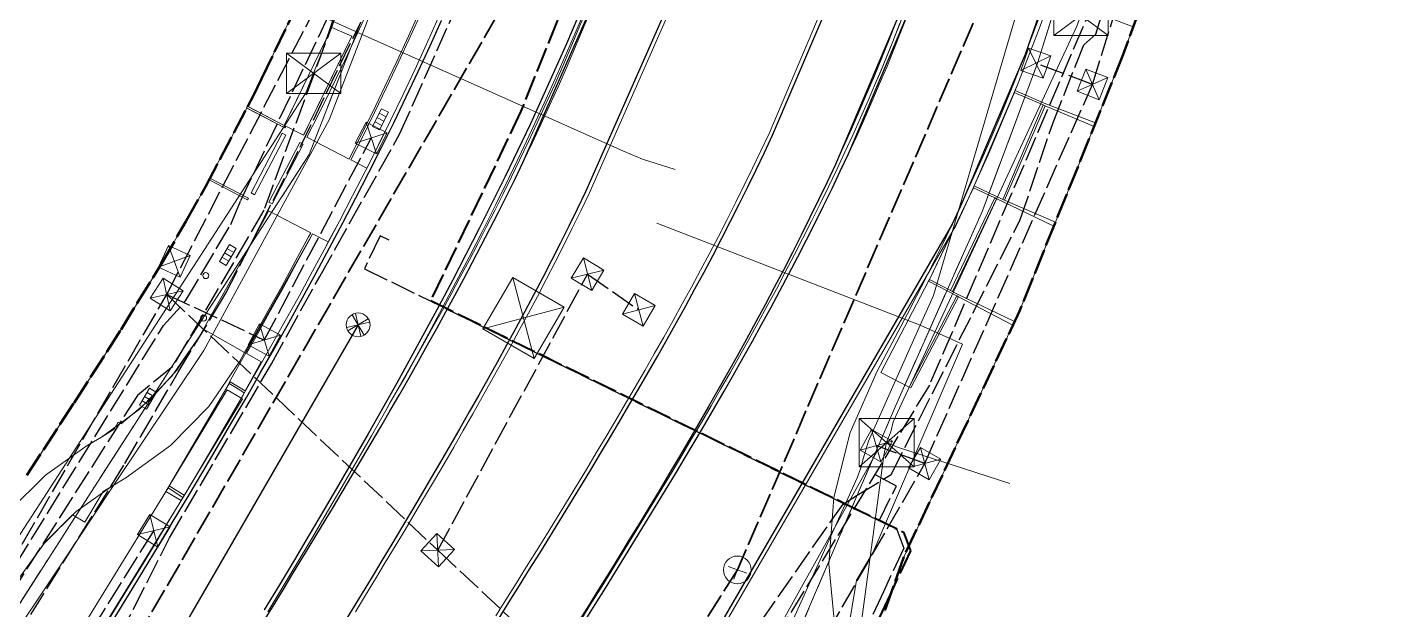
# Model space of a CAD drawing. Header units: metres. Extents: x 105014 to 106600, y 111320 to 118425.
# Drawn here: x 105799.2 to 105867.9, y 114250.3 to 114279.7 of the extents above; entities that cross this region are included whole.
import ezdxf

# ---------------------------------------------------------------- set-up
doc = ezdxf.new("R2010")
doc.units = ezdxf.units.M
doc.linetypes.add('DASHDOT', pattern=[3.556, 2.54, -0.508, 0, -0.508])
doc.linetypes.add('DASHED', pattern=[1.524, 1.27, -0.254])
for name, color, linetype, lineweight in [('00-BASE-LIMITE', 7, 'DASHED', 50), ('00-BASE-UE', 42, 'DASHED', 25), ('10-PAV-BOCACALLE', 9, 'CONTINUOUS', 13), ('10-PAV-CALZADA-BRT', 12, 'CONTINUOUS', 30), ('10-PAV-CALZADA-MIXTA', 8, 'CONTINUOUS', 30), ('10-PAV-CICLORUTA', 76, 'CONTINUOUS', 18), ('10-PAV-SARDINEL', 252, 'CONTINUOUS', 13), ('20-EP-ZONA-DURA', 253, 'CONTINUOUS', 13), ('20-EP-ZONA-VERDE', 84, 'CONTINUOUS', 13), ('30-RED-ENEL-NODOS', 11, 'CONTINUOUS', 13), ('30-RED-ENEL-PROY', 1, 'DASHED', 25), ('30-RED-ETB-CAMARA', 151, 'CONTINUOUS', 13), ('30-RED-ETB-EXIST', 145, 'CONTINUOUS', 13), ('30-RED-MOVISTAR-PROY', 4, 'DASHED', 25), ('30-RED-VANTI-EXIST', 52, 'CONTINUOUS', 13), ('30-RED-VANTI-PROY', 2, 'DASHED', 25), ('30-RED-VANTI-RETIRO', 8, 'DASHDOT', 13), ('35-RH-ACUE-MATRIZ-PJ', 150, 'DASHED', 40), ('35-RH-ACUE-MENOR-EXIST', 151, 'CONTINUOUS', 13), ('35-RH-ACUE-MENOR-PROY', 5, 'DASHED', 25), ('35-RH-PLUV-COLECTOR', 96, 'CONTINUOUS', 30), ('35-RH-PLUV-NODOS', 94, 'CONTINUOUS', 13), ('35-RH-SUDS-ZONAS', 92, 'CONTINUOUS', 20), ('36-RH-SAN-COLECTOR-PROY', 6, 'DASHED', 35), ('36-RH-SAN-POZOS', 216, 'CONTINUOUS', 13)]:
    doc.layers.add(name, color=color, linetype=linetype, lineweight=lineweight)

# ---------------------------------------------------------------- blocks, each defined once
blk = doc.blocks.new('CAM_ETB_T_13')
for p, q in [((-1.375, -1.025), (1.375, 1.025)), ((-1.375, 1.025), (1.375, -1.025))]:
    blk.add_line(p, q)
blk.add_lwpolyline([(-1.375, -1.025), (1.375, -1.025), (1.375, 1.025), (-1.375, 1.025)], close=True)
blk = doc.blocks.new('CAM_ETB_T_14')
for p, q in [((-1.39, -1.22), (1.39, 1.22)), ((-1.39, 1.22), (1.39, -1.22))]:
    blk.add_line(p, q)
blk.add_lwpolyline([(-1.39, -1.22), (1.39, -1.22), (1.39, 1.22), (-1.39, 1.22)], close=True)
blk = doc.blocks.new('CAJA_ENEL')
for p, q in [((-0.6, -0.6), (0.6, 0.6)), ((-0.6, 0.6), (0.6, -0.6))]:
    blk.add_line(p, q)
blk.add_lwpolyline([(-0.6, -0.6), (0.6, -0.6), (0.6, 0.6), (-0.6, 0.6)], close=True)
blk = doc.blocks.new('POSTE')
blk.add_circle((0, 0), 0.15)
blk = doc.blocks.new('CT_ENEL')
for p, q in [((-1.5, -1.5), (1.5, 1.5)), ((-1.5, 1.5), (1.5, -1.5))]:
    blk.add_line(p, q)
blk.add_lwpolyline([(-1.5, -1.5), (1.5, -1.5), (1.5, 1.5), (-1.5, 1.5)], close=True)
blk = doc.blocks.new('POZO_SAN')
for p, q in [((-0.5, 0), (0.5, 0)), ((0, -0.5), (0, 0.5))]:
    blk.add_line(p, q)
blk.add_circle((0, 0), 0.7)
blk = doc.blocks.new('POZO_PLUV')
for p, q in [((-0.42, -0.42), (0.42, 0.42)), ((-0.42, 0.42), (0.42, -0.42))]:
    blk.add_line(p, q)
blk.add_circle((0, 0), 0.6)
blk = doc.blocks.new('SUMIDERO')
for p, q in [((-0.25, -0.2), (-0.25, 0.2)), ((0, -0.2), (0, 0.2)), ((0.25, -0.2), (0.25, 0.2))]:
    blk.add_line(p, q)
blk.add_lwpolyline([(-0.5, -0.2), (0.5, -0.2), (0.5, 0.2), (-0.5, 0.2)], close=True)

msp = doc.modelspace()

# ---------------------------------------------------------------- linework, layer by layer
at = {"layer": '00-BASE-LIMITE'}
for points in [[(105865.2477, 114326.7277), (105865.1547, 114324.1031), (105864.4185, 114316.1079), (105863.1815, 114310.3381), (105862.2489, 114305.4699), (105860.7649, 114298.5959), (105860.2521, 114297.1861), (105859.9105, 114295.7655), (105858.4421, 114289.0569), (105854.5729, 114278.3329), (105849.3281, 114265.3559), (105843.4669, 114252.9019), (105842.5321, 114250.2085)], [(105799.1823, 114257.0765), (105801.5785, 114260.7383), (105803.9465, 114264.4437), (105805.9983, 114267.7925), (105807.2175, 114269.9029), (105808.2193, 114271.6795), (105810.6355, 114276.2659), (105811.0375, 114277.1007), (105812.6757, 114280.5035)]]:
    msp.add_lwpolyline(points, dxfattribs=at)
at = {"layer": '00-BASE-UE'}
for points in [[(105865.2477, 114326.7277), (105865.1547, 114324.1031), (105864.4185, 114316.1079), (105863.1815, 114310.3381), (105862.2489, 114305.4699), (105860.7649, 114298.5959), (105860.2521, 114297.1861), (105859.9105, 114295.7655), (105858.4421, 114289.0569), (105854.5729, 114278.3329), (105849.3281, 114265.3559), (105843.4669, 114252.9019), (105842.5321, 114250.2085)], [(105799.1823, 114257.0765), (105801.5785, 114260.7383), (105803.9465, 114264.4437), (105805.9983, 114267.7925), (105807.2175, 114269.9029), (105808.2193, 114271.6795), (105810.6355, 114276.2659), (105811.0375, 114277.1007), (105812.6757, 114280.5035)]]:
    msp.add_lwpolyline(points, dxfattribs=at)
at = {"layer": '10-PAV-BOCACALLE'}
msp.add_lwpolyline([(105828.7887, 114240.1843), (105845.9273, 114269.7584), (105845.4887, 114268.8419), (105845.0441, 114267.9305), (105844.5935, 114267.0239), (105844.1373, 114266.1219), (105843.6757, 114265.2243), (105843.2091, 114264.3313), (105842.1343, 114262.3237), (105840.7753, 114259.2304), (105839.9565, 114255.9525), (105839.7011, 114252.5835), (105840.0164, 114249.2195)], dxfattribs=at)
at = {"layer": '10-PAV-CALZADA-BRT'}
for points in [[(105811.1153, 114249.6375), (105811.6205, 114250.4603), (105812.1237, 114251.2811), (105812.6263, 114252.1033), (105813.1277, 114252.9253), (105813.6271, 114253.7475), (105814.1249, 114254.5699), (105814.6207, 114255.3927), (105815.1145, 114256.2159), (105815.6057, 114257.0395), (105816.0945, 114257.8639), (105816.5807, 114258.6889), (105817.0639, 114259.5147), (105817.5441, 114260.3413), (105818.0211, 114261.1691), (105818.4947, 114261.9979), (105818.9645, 114262.8279), (105819.4309, 114263.6591), (105819.8931, 114264.4917), (105820.3511, 114265.3257), (105820.8049, 114266.1611), (105821.2543, 114266.9983), (105821.6989, 114267.8369), (105822.1387, 114268.6773), (105822.5733, 114269.5195), (105823.0029, 114270.3637), (105823.4269, 114271.2095), (105823.8453, 114272.0575), (105824.2603, 114272.9127), (105828.0539, 114281.5144)], [(105823.0447, 114249.8531), (105823.5579, 114250.6735), (105824.0703, 114251.4945), (105824.5817, 114252.3161), (105825.0923, 114253.1383), (105825.6015, 114253.9611), (105826.1091, 114254.7851), (105826.6151, 114255.6099), (105827.1191, 114256.4361), (105827.6211, 114257.2635), (105828.1205, 114258.0923), (105828.6175, 114258.9227), (105829.1117, 114259.7549), (105829.6027, 114260.5887), (105830.0905, 114261.4245), (105830.5749, 114262.2623), (105831.0555, 114263.1023), (105831.5323, 114263.9445), (105832.0047, 114264.7889), (105832.4729, 114265.6359), (105832.9363, 114266.4855), (105833.3951, 114267.3377), (105833.8485, 114268.1925), (105834.2967, 114269.0503), (105834.7393, 114269.9109), (105835.1761, 114270.7745), (105835.6067, 114271.6411), (105836.0311, 114272.5109), (105836.4489, 114273.3837), (105836.8597, 114274.2599), (105839.9282, 114281.4793)], [(105831.3004, 114280.2065), (105827.4115, 114271.3895), (105826.9889, 114270.5189), (105826.5607, 114269.6509), (105826.1271, 114268.7859), (105825.6883, 114267.9233), (105825.2443, 114267.0635), (105824.7957, 114266.2059), (105824.3423, 114265.3509), (105823.8847, 114264.4983), (105823.4229, 114263.6479), (105822.9569, 114262.7997), (105822.4871, 114261.9537), (105822.0137, 114261.1095), (105821.5369, 114260.2675), (105821.0569, 114259.4271), (105820.5737, 114258.5887), (105820.0875, 114257.7519), (105819.5989, 114256.9167), (105819.1075, 114256.0829), (105818.6139, 114255.2505), (105818.1183, 114254.4193), (105817.6205, 114253.5895), (105817.1209, 114252.7605), (105816.6199, 114251.9327), (105816.1173, 114251.1055), (105815.6135, 114250.2793), (105815.1087, 114249.4537)], [(105843.1912, 114280.213), (105840.0315, 114272.7799), (105839.6119, 114271.8851), (105839.1825, 114270.9879), (105838.7467, 114270.0949), (105838.3049, 114269.2059), (105837.8573, 114268.3207), (105837.4041, 114267.4395), (105836.9455, 114266.5621), (105836.4819, 114265.6883), (105836.0137, 114264.8179), (105835.5407, 114263.9513), (105835.0637, 114263.0879), (105834.5825, 114262.2279), (105834.0975, 114261.3711), (105833.6089, 114260.5173), (105833.1169, 114259.6665), (105832.6221, 114258.8185), (105832.1243, 114257.9733), (105831.6239, 114257.1307), (105831.1211, 114256.2905), (105830.6161, 114255.4527), (105830.1093, 114254.6169), (105829.6007, 114253.7835), (105829.0907, 114252.9519), (105828.5795, 114252.1223), (105828.0671, 114251.2943), (105827.5541, 114250.4679), (105827.0403, 114249.6429)]]:
    msp.add_lwpolyline(points, dxfattribs=at)
at = {"layer": '10-PAV-CALZADA-MIXTA'}
for points in [[(105858.8575, 114330.7687), (105857.4793, 114311.0737), (105857.2801, 114309.3885), (105857.1557, 114308.3887), (105857.0245, 114307.3881), (105856.8863, 114306.3867), (105856.7407, 114305.3847), (105856.5877, 114304.3823), (105856.4269, 114303.3795), (105856.2601, 114302.3889), (105854.5748, 114294.2304), (105852.3552, 114286.2008), (105849.6108, 114278.3351), (105846.3537, 114270.6675), (105845.9273, 114269.7584), (105828.7887, 114240.1843), (105808.0018, 114206.9986), (105803.0739, 114199.1314), (105795.6515, 114187.2818), (105786.9637, 114173.4119), (105786.9461, 114173.3839), (105782.3416, 114166.0328), (105780.9272, 114163.7748), (105771.1617, 114148.1845)], [(105827.0193, 114280.2241), (105826.4395, 114278.8683), (105825.8461, 114277.5183), (105825.2399, 114276.1739), (105824.6215, 114274.8353), (105823.9913, 114273.5021), (105823.3497, 114272.1743), (105822.6975, 114270.8517), (105822.0347, 114269.5345), (105821.3623, 114268.2221), (105820.6805, 114266.9145), (105819.9897, 114265.6115), (105819.2905, 114264.3131), (105818.5835, 114263.0191), (105817.8691, 114261.7291), (105817.1475, 114260.4429), (105816.4195, 114259.1605), (105815.6853, 114257.8817), (105814.9457, 114256.6061), (105814.2007, 114255.3333), (105813.4509, 114254.0635), (105812.6969, 114252.7961), (105811.9389, 114251.5313), (105811.1777, 114250.2683)], [(105827.3881, 114249.7241), (105827.9005, 114250.5451), (105828.4119, 114251.3665), (105828.9225, 114252.1887), (105829.4317, 114253.0117), (105829.9393, 114253.8355), (105830.4453, 114254.6605), (105830.9493, 114255.4865), (105831.4513, 114256.3141), (105831.9507, 114257.1429), (105832.4477, 114257.9733), (105832.9419, 114258.8053), (105833.4329, 114259.6393), (105833.9207, 114260.4751), (105834.4051, 114261.3129), (105834.8857, 114262.1527), (105835.3625, 114262.9949), (105835.8351, 114263.8395), (105836.3031, 114264.6865), (105836.7665, 114265.5359), (105837.2253, 114266.3881), (105837.6787, 114267.2431), (105838.1269, 114268.1007), (105838.5695, 114268.9613), (105839.0063, 114269.8249), (105839.4369, 114270.6915), (105839.8613, 114271.5613), (105840.2791, 114272.4343), (105840.6901, 114273.3103), (105843.7831, 114280.5931)], [(105803.5467, 114249.7525), (105804.3107, 114251.0027), (105805.0717, 114252.2521), (105805.8289, 114253.5015), (105806.5819, 114254.7507), (105807.3307, 114256.0003), (105808.0743, 114257.2503), (105808.8127, 114258.5009), (105809.5453, 114259.7525), (105810.2719, 114261.0051), (105810.9917, 114262.2593), (105811.7045, 114263.5149), (105812.4099, 114264.7723), (105813.1075, 114266.0315), (105813.7967, 114267.2931), (105814.4771, 114268.5569), (105815.1485, 114269.8231), (105815.8101, 114271.0921), (105816.4619, 114272.3639), (105817.1031, 114273.6385), (105817.7333, 114274.9163), (105818.3523, 114276.1971), (105818.9593, 114277.4815), (105819.5541, 114278.7691), (105820.1363, 114280.0601)]]:
    msp.add_lwpolyline(points, dxfattribs=at)
at = {"layer": '10-PAV-CICLORUTA'}
for points in [[(105820.2745, 114283.4067), (105820.1549, 114283.1193), (105819.6043, 114281.8321), (105819.0399, 114280.5481), (105818.4625, 114279.2673), (105817.8721, 114277.9895), (105817.2695, 114276.7147), (105816.6549, 114275.4427), (105816.0289, 114274.1735), (105815.4635, 114273.0495), (105813.3337, 114274.1561), (105813.8807, 114275.2437), (105814.4983, 114276.4957), (105815.1041, 114277.7497), (105815.6979, 114279.0057), (105816.2791, 114280.2639), (105816.8475, 114281.5243), (105817.4023, 114282.7869), (105818.0457, 114284.2929), (105820.2745, 114283.4067)], [(105813.5253, 114269.3235), (105813.4187, 114269.1223), (105812.7419, 114267.8651), (105812.0561, 114266.6099), (105811.3617, 114265.3565), (105810.6595, 114264.1047), (105810.1861, 114263.2709), (105808.0989, 114264.4557), (105808.5693, 114265.2841), (105809.2655, 114266.5251), (105809.9531, 114267.7667), (105810.6321, 114269.0093), (105811.3019, 114270.2533), (105811.3941, 114270.4307), (105813.5253, 114269.3235)], [(105810.1861, 114263.2709), (105809.9407, 114262.8385), (105808.3694, 114260.552), (105806.4311, 114258.5671), (105804.1825, 114256.9421), (105803.4605, 114256.5093), (105801.6694, 114255.231), (105800.1043, 114253.6842), (105798.8049, 114251.9083), (105786.9019, 114232.5751), (105784.8583, 114233.8337), (105796.7613, 114253.1667), (105798.2866, 114255.2514), (105800.1239, 114257.0671), (105802.2265, 114258.5677), (105802.9485, 114259.0005), (105804.8639, 114260.3848), (105806.5151, 114262.0757), (105807.8535, 114264.0235), (105808.0989, 114264.4557), (105810.1861, 114263.2709)]]:
    msp.add_lwpolyline(points, close=True, dxfattribs=at)
at = {"layer": '10-PAV-SARDINEL'}
for points in [[(105827.6607, 114280.5464), (105827.2604, 114279.5814), (105826.853, 114278.6194), (105826.4385, 114277.6604), (105826.0169, 114276.7045), (105825.5882, 114275.7517), (105825.1526, 114274.8021), (105824.7099, 114273.8558), (105824.2603, 114272.9127), (105823.8453, 114272.0575), (105823.4269, 114271.2095), (105823.0029, 114270.3637), (105822.5733, 114269.5195), (105822.1387, 114268.6773), (105821.6989, 114267.8369), (105821.2543, 114266.9983), (105820.8049, 114266.1611), (105820.3511, 114265.3257), (105819.8931, 114264.4917), (105819.4309, 114263.6591), (105818.9645, 114262.8279), (105818.4947, 114261.9979), (105818.0211, 114261.1691), (105817.5441, 114260.3413), (105817.0639, 114259.5147), (105816.5807, 114258.6889), (105816.0945, 114257.8639), (105815.6057, 114257.0395), (105815.1145, 114256.2159), (105814.6207, 114255.3927), (105814.1249, 114254.5699), (105813.6271, 114253.7475), (105813.1277, 114252.9253), (105812.6263, 114252.1033), (105812.1237, 114251.2811), (105811.6205, 114250.4603), (105811.1153, 114249.6375)], [(105811.1777, 114250.2683), (105811.9389, 114251.5313), (105812.6969, 114252.7961), (105813.4509, 114254.0635), (105814.2007, 114255.3333), (105814.9457, 114256.6061), (105815.6853, 114257.8817), (105816.4195, 114259.1605), (105817.1475, 114260.4429), (105817.8691, 114261.7291), (105818.5835, 114263.0191), (105819.2905, 114264.3131), (105819.9897, 114265.6115), (105820.6805, 114266.9145), (105821.3623, 114268.2221), (105822.0347, 114269.5345), (105822.6975, 114270.8517), (105823.3497, 114272.1743), (105823.9913, 114273.5021), (105824.6215, 114274.8353), (105825.2399, 114276.1739), (105825.8461, 114277.5183), (105826.4395, 114278.8683), (105827.0193, 114280.2241)], [(105811.3489, 114250.1649), (105812.1104, 114251.4283), (105812.8687, 114252.6936), (105813.623, 114253.9615), (105814.3731, 114255.232), (105815.1185, 114256.5055), (105815.8585, 114257.7817), (105816.5932, 114259.0614), (105817.3217, 114260.3446), (105817.5623, 114260.7735), (105817.8477, 114261.2687), (105818.3209, 114262.0968), (105818.7903, 114262.9261), (105819.2563, 114263.7566), (105819.718, 114264.5884), (105820.1756, 114265.4216), (105820.629, 114266.2562), (105821.0779, 114267.0925), (105821.522, 114267.9301), (105821.9613, 114268.7695), (105822.3954, 114269.6107), (105822.8244, 114270.4539), (105823.2478, 114271.2986), (105823.6657, 114272.1454), (105824.0801, 114272.9994), (105824.5291, 114273.9412), (105824.9712, 114274.8864), (105825.4061, 114275.8345), (105825.8342, 114276.7859), (105826.2552, 114277.7404), (105826.6691, 114278.6981), (105827.076, 114279.6587), (105827.4757, 114280.6224)], [(105827.2185, 114249.8301), (105827.7308, 114250.6509), (105828.2421, 114251.4721), (105828.7525, 114252.2941), (105829.2615, 114253.1168), (105829.7689, 114253.9403), (105830.2747, 114254.7649), (105830.7785, 114255.5905), (105831.2802, 114256.4176), (105831.7793, 114257.2459), (105832.2759, 114258.0757), (105832.7698, 114258.9071), (105833.2604, 114259.7405), (105833.7478, 114260.5756), (105834.2318, 114261.4126), (105834.7119, 114262.2516), (105835.1883, 114263.093), (105835.6603, 114263.9367), (105836.1278, 114264.7828), (105836.5907, 114265.6312), (105837.0489, 114266.4824), (105837.5017, 114267.3363), (105837.9493, 114268.1928), (105838.3913, 114269.0522), (105838.8275, 114269.9146), (105839.2575, 114270.7799), (105839.6813, 114271.6483), (105840.0984, 114272.52), (105840.5087, 114273.3946), (105840.9085, 114274.2648), (105841.3012, 114275.1382), (105841.687, 114276.0147), (105842.0657, 114276.8943), (105842.4374, 114277.7768), (105842.802, 114278.6623), (105843.1596, 114279.5507), (105843.51, 114280.442)], [(105843.6964, 114280.3695), (105843.3454, 114279.4768), (105842.9873, 114278.5869), (105842.622, 114277.6999), (105842.2497, 114276.8159), (105841.8703, 114275.9348), (105841.4839, 114275.0568), (105841.0905, 114274.182), (105840.6901, 114273.3103), (105840.2791, 114272.4343), (105839.8613, 114271.5613), (105839.4369, 114270.6915), (105839.0063, 114269.8249), (105838.5695, 114268.9613), (105838.1269, 114268.1007), (105837.6787, 114267.2431), (105837.2253, 114266.3881), (105836.7665, 114265.5359), (105836.3031, 114264.6865), (105835.8351, 114263.8395), (105835.3625, 114262.9949), (105834.8857, 114262.1527), (105834.4051, 114261.3129), (105833.9207, 114260.4751), (105833.4329, 114259.6393), (105832.9419, 114258.8053), (105832.4477, 114257.9733), (105831.9507, 114257.1429), (105831.4513, 114256.3141), (105830.9493, 114255.4865), (105830.4453, 114254.6605), (105829.9393, 114253.8355), (105829.4317, 114253.0117), (105828.9225, 114252.1887), (105828.4119, 114251.3665), (105827.9005, 114250.5451), (105827.3881, 114249.7241)], [(105828.7887, 114240.1843), (105845.9273, 114269.7584), (105846.3537, 114270.6675), (105846.7631, 114271.5582), (105847.1655, 114272.452), (105847.561, 114273.349), (105847.9495, 114274.249), (105848.331, 114275.1519), (105848.7055, 114276.0578), (105849.0729, 114276.9666), (105849.4333, 114277.8783), (105849.7866, 114278.7926), (105850.1328, 114279.7097), (105850.4718, 114280.6295)], [(105850.6597, 114280.5611), (105850.3202, 114279.6399), (105849.9734, 114278.7213), (105849.6196, 114277.8055), (105849.2586, 114276.8924), (105848.8906, 114275.9822), (105848.5155, 114275.0748), (105848.1334, 114274.1704), (105847.7443, 114273.269), (105847.3482, 114272.3706), (105846.9451, 114271.4754), (105846.5351, 114270.5833), (105846.1084, 114269.6735), (105846.1004, 114269.6583), (105828.9617, 114240.084)], [(105803.3761, 114249.8569), (105804.14, 114251.1069), (105804.9008, 114252.356), (105805.6578, 114253.605), (105806.4105, 114254.8537), (105807.159, 114256.1029), (105807.9023, 114257.3523), (105808.6403, 114258.6023), (105809.3725, 114259.8532), (105810.0987, 114261.1051), (105810.818, 114262.3585), (105811.5304, 114263.6132), (105812.2353, 114264.8697), (105812.9323, 114266.1279), (105813.6207, 114267.388), (105814.3007, 114268.6512), (105814.9715, 114269.9162), (105815.6325, 114271.184), (105816.2836, 114272.4545), (105816.9239, 114273.7274), (105817.5536, 114275.0041), (105818.1719, 114276.2834), (105818.7781, 114277.5662), (105819.3722, 114278.8522), (105819.9536, 114280.1415)], [(105820.1363, 114280.0601), (105819.5541, 114278.7691), (105818.9593, 114277.4815), (105818.3523, 114276.1971), (105817.7333, 114274.9163), (105817.1031, 114273.6385), (105816.4619, 114272.3639), (105815.8101, 114271.0921), (105815.1485, 114269.8231), (105814.4771, 114268.5569), (105813.7967, 114267.2931), (105813.1075, 114266.0315), (105812.4099, 114264.7723), (105811.7045, 114263.5149), (105810.9917, 114262.2593), (105810.2719, 114261.0051), (105809.5453, 114259.7525), (105808.8127, 114258.5009), (105808.0743, 114257.2503), (105807.3307, 114256.0003), (105806.5819, 114254.7507), (105805.8289, 114253.5015), (105805.0717, 114252.2521), (105804.3107, 114251.0027), (105803.5467, 114249.7525)], [(105827.2036, 114280.1464), (105826.623, 114278.7888), (105826.0288, 114277.437), (105825.4219, 114276.0909), (105824.8027, 114274.7506), (105824.1718, 114273.4159), (105823.5295, 114272.0866), (105822.8766, 114270.7625), (105822.2131, 114269.444), (105821.54, 114268.1303), (105820.8575, 114266.8214), (105820.1661, 114265.5173), (105819.4663, 114264.2178), (105818.7588, 114262.9227), (105818.0438, 114261.6317), (105817.3217, 114260.3446), (105816.5932, 114259.0614), (105815.8585, 114257.7817), (105815.1185, 114256.5055), (105814.3731, 114255.232), (105813.623, 114253.9615), (105812.8687, 114252.6936), (105812.1104, 114251.4283), (105811.3489, 114250.1649)], [(105827.0403, 114249.6429), (105827.5541, 114250.4679), (105828.0671, 114251.2943), (105828.5795, 114252.1223), (105829.0907, 114252.9519), (105829.6007, 114253.7835), (105830.1093, 114254.6169), (105830.6161, 114255.4527), (105831.1211, 114256.2905), (105831.6239, 114257.1307), (105832.1243, 114257.9733), (105832.6221, 114258.8185), (105833.1169, 114259.6665), (105833.6089, 114260.5173), (105834.0975, 114261.3711), (105834.5825, 114262.2279), (105835.0637, 114263.0879), (105835.5407, 114263.9513), (105836.0137, 114264.8179), (105836.4819, 114265.6883), (105836.9455, 114266.5621), (105837.4041, 114267.4395), (105837.8573, 114268.3207), (105838.3049, 114269.2059), (105838.7467, 114270.0949), (105839.1825, 114270.9879), (105839.6119, 114271.8851), (105840.0315, 114272.7799), (105840.4403, 114273.6697), (105840.842, 114274.5626), (105841.2367, 114275.4588), (105841.6242, 114276.358), (105842.0046, 114277.2603), (105842.3778, 114278.1655), (105842.7438, 114279.0737), (105843.1026, 114279.9848)], [(105843.289, 114279.9123), (105842.9296, 114278.9997), (105842.563, 114278.09), (105842.2697, 114277.3787), (105842.0657, 114276.8943), (105841.687, 114276.0147), (105841.3012, 114275.1382), (105840.9085, 114274.2648), (105840.5087, 114273.3946), (105840.0984, 114272.52), (105839.6813, 114271.6483), (105839.2575, 114270.7799), (105838.8275, 114269.9146), (105838.3913, 114269.0522), (105837.9493, 114268.1928), (105837.5017, 114267.3363), (105837.0489, 114266.4824), (105836.5907, 114265.6312), (105836.1278, 114264.7828), (105835.6603, 114263.9367), (105835.1883, 114263.093), (105834.7119, 114262.2516), (105834.2318, 114261.4126), (105833.7478, 114260.5756), (105833.2604, 114259.7405), (105832.7698, 114258.9071), (105832.2759, 114258.0757), (105831.7793, 114257.2459), (105831.2802, 114256.4176), (105830.7785, 114255.5905), (105830.2747, 114254.7649), (105829.7689, 114253.9403), (105829.2615, 114253.1168), (105828.7525, 114252.2941), (105828.2421, 114251.4721), (105827.7308, 114250.6509), (105827.2185, 114249.8301)]]:
    msp.add_lwpolyline(points, dxfattribs=at)
at = {"layer": '20-EP-ZONA-DURA'}
for points in [[(105813.3337, 114274.1561), (105815.4635, 114273.0495), (105816.0289, 114274.1735), (105816.6549, 114275.4427), (105817.2695, 114276.7147), (105817.8721, 114277.9895), (105818.4625, 114279.2673), (105819.0399, 114280.5481), (105819.6043, 114281.8321), (105820.1549, 114283.1193), (105820.2745, 114283.4067), (105818.0457, 114284.2929), (105817.4023, 114282.7869), (105816.8475, 114281.5243), (105816.2791, 114280.2639), (105815.6979, 114279.0057), (105815.1041, 114277.7497), (105814.4983, 114276.4957), (105813.8807, 114275.2437), (105813.3337, 114274.1561)], [(105854.5729, 114278.3329), (105853.1809, 114274.8887), (105850.5759, 114275.8795), (105849.1063, 114276.5085), (105849.0671, 114276.4167), (105849.2586, 114276.8924), (105849.6196, 114277.8055), (105849.9734, 114278.7213), (105850.3202, 114279.6399), (105850.6597, 114280.5611), (105850.9273, 114281.3079), (105852.4229, 114280.7395), (105855.0773, 114279.7309), (105854.5729, 114278.3329)], [(105853.1005, 114274.6899), (105851.1516, 114269.8677), (105848.4885, 114271.0045), (105847.0461, 114271.6931), (105848.4899, 114271.0072), (105848.5817, 114270.9679), (105850.6281, 114275.7483), (105853.1005, 114274.6899)], [(105810.6911, 114271.2467), (105812.2587, 114274.2639), (105812.0813, 114274.3561), (105810.5137, 114271.3389), (105810.6911, 114271.2467)], [(105811.5785, 114270.7857), (105813.1461, 114273.8027), (105812.9687, 114273.8951), (105811.4011, 114270.8779), (105811.5785, 114270.7857)], [(105849.3281, 114265.3559), (105849.0877, 114264.8451), (105846.2065, 114266.2251), (105845.9405, 114266.3643), (105848.1747, 114271.0436), (105848.4455, 114270.9143), (105851.0684, 114269.6617), (105849.3281, 114265.3559)], [(105801.0696, 114246.1024), (105800.616, 114245.3661), (105800.5835, 114245.3861), (105806.8777, 114255.6334), (105806.4105, 114254.8537), (105805.6578, 114253.605), (105804.9008, 114252.356), (105804.14, 114251.1069), (105803.3761, 114249.8569), (105802.6095, 114248.6063), (105801.8414, 114247.3565), (105801.0696, 114246.1024)]]:
    msp.add_lwpolyline(points, close=True, dxfattribs=at)
for points in [[(105799.1823, 114257.0765), (105801.5785, 114260.7383), (105803.9465, 114264.4437), (105805.9983, 114267.7925), (105807.2175, 114269.9029), (105808.2193, 114271.6795), (105808.385, 114271.994), (105810.3293, 114270.9841), (105810.3753, 114271.0727), (105808.4317, 114272.0826), (105810.2961, 114275.6217), (105812.2195, 114274.6223), (105812.2657, 114274.7109), (105813.1531, 114274.2499), (105813.303, 114274.5432), (105813.3647, 114274.6675), (105815.5925, 114279.2547), (105814.5871, 114279.7009), (105812.3138, 114275.024), (105812.1827, 114274.7541), (105810.3427, 114275.7101), (105810.6355, 114276.2659), (105811.0375, 114277.1007), (105812.6757, 114280.5035)], [(105819.1313, 114280.5075), (105818.5535, 114279.2257), (105817.9627, 114277.9471), (105817.3597, 114276.6715), (105816.7449, 114275.3989), (105816.1183, 114274.1289), (105815.5523, 114273.0035), (105816.3509, 114272.5885), (105816.2836, 114272.4545), (105815.6325, 114271.184), (105814.9715, 114269.9162), (105814.4118, 114268.864), (105814.1387, 114269.0047), (105813.6141, 114269.2773), (105813.612, 114269.2734), (105813.6075, 114269.2757), (105809.4095, 114261.7527), (105809.4247, 114261.7422), (105809.4557, 114261.7929), (105810.2049, 114261.3343), (105811.0217, 114262.7964), (105811.0557, 114262.7771), (105810.818, 114262.3585), (105810.1829, 114261.253), (105810.1729, 114261.2367), (105810.1546, 114261.2479), (105810.1511, 114261.2419), (105810.0447, 114261.3152), (105809.5687, 114261.6066), (105809.4063, 114261.7001), (105806.3671, 114256.5311), (105807.1318, 114256.0564), (105807.0677, 114255.9505), (105806.3147, 114256.4361), (105799.8174, 114245.8578)], [(105827.4757, 114280.6224), (105827.076, 114279.6587), (105826.6691, 114278.6981), (105826.2552, 114277.7404), (105825.8342, 114276.7859), (105825.4061, 114275.8345), (105824.9712, 114274.8864), (105824.5291, 114273.9412), (105824.0801, 114272.9994), (105823.6657, 114272.1454), (105823.2478, 114271.2986), (105822.8244, 114270.4539), (105822.3954, 114269.6107), (105821.9613, 114268.7695), (105821.522, 114267.9301), (105821.0779, 114267.0925), (105820.629, 114266.2562), (105820.1756, 114265.4216), (105819.718, 114264.5884), (105819.2563, 114263.7566), (105818.7903, 114262.9261), (105818.3209, 114262.0968), (105817.8477, 114261.2687), (105817.8477, 114261.2687), (105817.5623, 114260.7735), (105818.0438, 114261.6317), (105818.7588, 114262.9227), (105819.4663, 114264.2178), (105820.1661, 114265.5173), (105820.8575, 114266.8214), (105821.54, 114268.1303), (105822.2131, 114269.444), (105822.8766, 114270.7625), (105823.5295, 114272.0866), (105824.1718, 114273.4159), (105824.8027, 114274.7506), (105825.4219, 114276.0909), (105826.0288, 114277.437), (105826.623, 114278.7888), (105827.2036, 114280.1464)], [(105843.51, 114280.442), (105843.1596, 114279.5507), (105842.802, 114278.6623), (105842.4374, 114277.7768), (105842.4374, 114277.7768), (105842.2697, 114277.3787), (105842.563, 114278.09), (105842.9296, 114278.9997), (105843.289, 114279.9123)], [(105798.8049, 114251.9083), (105800.0254, 114253.5912), (105801.4849, 114255.0716), (105802.1065, 114254.6913), (105803.0392, 114256.2451), (105803.4605, 114256.5093), (105804.1825, 114256.9421), (105806.4311, 114258.5671), (105808.3694, 114260.552), (105809.9407, 114262.8385), (105810.1861, 114263.2709), (105810.6595, 114264.1047), (105811.3617, 114265.3565), (105812.0561, 114266.6099), (105812.7419, 114267.8651), (105813.4187, 114269.1223), (105813.5253, 114269.3235), (105811.3941, 114270.4307), (105811.3019, 114270.2533), (105810.6321, 114269.0093), (105809.9531, 114267.7667), (105809.2655, 114266.5251), (105808.5693, 114265.2841), (105808.0989, 114264.4557), (105807.8535, 114264.0235), (105806.764, 114262.3882), (105805.4533, 114260.9242), (105803.948, 114259.6613), (105803.7969, 114259.7531), (105803.5855, 114259.4075), (105802.9485, 114259.0005), (105802.2265, 114258.5677), (105800.1239, 114257.0671), (105798.2866, 114255.2514)], [(105840.0164, 114249.2195), (105839.7011, 114252.5835), (105839.9565, 114255.9525), (105840.7753, 114259.2304), (105842.1343, 114262.3237), (105843.2091, 114264.3313), (105843.6757, 114265.2243), (105844.1373, 114266.1219), (105844.5935, 114267.0239), (105844.7126, 114267.2636), (105845.9556, 114269.4085), (105844.7897, 114266.9659), (105844.7435, 114266.8773), (105842.3323, 114262.2701), (105843.7504, 114261.5284), (105843.7504, 114261.5284), (105843.8389, 114261.4823), (105846.2485, 114266.0903), (105848.9973, 114264.6531), (105843.4669, 114252.9019), (105842.5321, 114250.2085)]]:
    msp.add_lwpolyline(points, dxfattribs=at)
at = {"layer": '20-EP-ZONA-VERDE'}
for points in [[(105821.2039, 114283.0373), (105821.0763, 114282.7307), (105820.5217, 114281.4343), (105819.9535, 114280.1415), (105819.3721, 114278.8521), (105818.7781, 114277.5661), (105818.1717, 114276.2835), (105817.5535, 114275.0041), (105816.9239, 114273.7277), (105816.3509, 114272.5885), (105815.5523, 114273.0035), (105816.1183, 114274.1289), (105816.7449, 114275.3989), (105817.3597, 114276.6715), (105817.9627, 114277.9471), (105818.5535, 114279.2257), (105819.1313, 114280.5075), (105819.6961, 114281.7923), (105820.2469, 114283.0805), (105820.3673, 114283.3699), (105821.2039, 114283.0373)], [(105815.5925, 114279.2547), (105813.1531, 114274.2499), (105812.2657, 114274.7109), (105812.1827, 114274.7541), (105814.5871, 114279.7009), (105815.5925, 114279.2547)], [(105850.5363, 114275.7876), (105848.4899, 114271.0072), (105847.0461, 114271.6931), (105849.0671, 114276.4167), (105850.5363, 114275.7876)], [(105850.5759, 114275.8795), (105853.1809, 114274.8887), (105853.1005, 114274.6899), (105850.6281, 114275.7483), (105850.5363, 114275.7876), (105849.0671, 114276.4167), (105849.1063, 114276.5085), (105850.5759, 114275.8795)], [(105812.1827, 114274.7541), (105812.2657, 114274.7109), (105812.2195, 114274.6223), (105810.2753, 114275.6325), (105810.3215, 114275.7211), (105812.1827, 114274.7541)], [(105850.6281, 114275.7483), (105848.5817, 114270.9679), (105848.4899, 114271.0072), (105850.5363, 114275.7876), (105850.6281, 114275.7483)], [(105812.2587, 114274.2639), (105810.6911, 114271.2467), (105810.5137, 114271.3389), (105812.0813, 114274.3561), (105812.2587, 114274.2639)], [(105813.1461, 114273.8027), (105811.5785, 114270.7857), (105811.4011, 114270.8779), (105812.9687, 114273.8951), (105813.1461, 114273.8027)], [(105810.3753, 114271.0727), (105810.3293, 114270.9841), (105808.3849, 114271.9941), (105808.4311, 114272.0829), (105810.3753, 114271.0727)], [(105848.0845, 114271.0865), (105845.8523, 114266.4103), (105844.7897, 114266.9659), (105847.0031, 114271.6029), (105848.0845, 114271.0865)], [(105848.4885, 114271.0045), (105851.1517, 114269.8677), (105851.0685, 114269.6617), (105848.4455, 114270.9143), (105848.1747, 114271.0436), (105848.0845, 114271.0865), (105847.0031, 114271.6029), (105847.0461, 114271.6931), (105848.4885, 114271.0045)], [(105848.1747, 114271.0436), (105845.9405, 114266.3643), (105845.8523, 114266.4103), (105848.0845, 114271.0865), (105848.1747, 114271.0436)], [(105814.4127, 114268.8623), (105814.3007, 114268.6511), (105813.6209, 114267.3883), (105812.9321, 114266.1279), (105812.2353, 114264.8695), (105811.5303, 114263.6131), (105811.0557, 114262.7771), (105810.2731, 114263.2215), (105810.7465, 114264.0555), (105811.4491, 114265.3077), (105812.1437, 114266.5617), (105812.8297, 114267.8175), (105813.5069, 114269.0751), (105813.6141, 114269.2773), (105814.4127, 114268.8623)], [(105846.1599, 114266.1366), (105843.7504, 114261.5284), (105842.3323, 114262.2701), (105844.7435, 114266.8773), (105846.1599, 114266.1366)], [(105845.8523, 114266.4103), (105845.9405, 114266.3643), (105846.2065, 114266.2251), (105849.0877, 114264.8451), (105848.9973, 114264.6531), (105846.2485, 114266.0903), (105846.1599, 114266.1366), (105844.7435, 114266.8773), (105844.7897, 114266.9659), (105845.8523, 114266.4103)], [(105846.2485, 114266.0903), (105843.8389, 114261.4823), (105843.7504, 114261.5284), (105846.1599, 114266.1366), (105846.2485, 114266.0903)]]:
    msp.add_lwpolyline(points, close=True, dxfattribs=at)
for points in [[(105839.7418, 114281.5517), (105836.6785, 114274.3445), (105836.2681, 114273.4693), (105835.8511, 114272.5979), (105835.4273, 114271.7295), (105834.9973, 114270.8641), (105834.5611, 114270.0017), (105834.1191, 114269.1423), (105833.6715, 114268.2857), (105833.2187, 114267.4319), (105832.7605, 114266.5807), (105832.2975, 114265.7323), (105831.8301, 114264.8863), (105831.3579, 114264.0425), (105830.8817, 114263.2013), (105830.4015, 114262.3621), (105829.9177, 114261.5249), (105829.4303, 114260.6899), (105828.9395, 114259.8567), (105828.4457, 114259.0251), (105827.9491, 114258.1953), (105827.4499, 114257.3669), (105826.9483, 114256.5401), (105826.4445, 114255.7143), (105825.9387, 114254.8897), (105825.4313, 114254.0663), (105824.9223, 114253.2435), (105824.4119, 114252.4217), (105823.9005, 114251.6003), (105823.3883, 114250.7797), (105822.8753, 114249.9591)], [(105815.7843, 114250.1751), (105816.2881, 114251.0017), (105816.7909, 114251.8289), (105817.2921, 114252.6571), (105817.7919, 114253.4863), (105818.2899, 114254.3167), (105818.7859, 114255.1481), (105819.2797, 114255.9811), (105819.7713, 114256.8153), (105820.2603, 114257.6511), (105820.7467, 114258.4885), (105821.2303, 114259.3277), (105821.7107, 114260.1685), (105822.1879, 114261.0113), (105822.6617, 114261.8561), (105823.1321, 114262.7029), (105823.5983, 114263.5519), (105824.0607, 114264.4033), (105824.5189, 114265.2567), (105824.9727, 114266.1127), (105825.4219, 114266.9711), (105825.8661, 114267.8321), (105826.3055, 114268.6957), (105826.7397, 114269.5619), (105827.1685, 114270.4309), (105827.5917, 114271.3023), (105831.486, 114280.1317)]]:
    msp.add_lwpolyline(points, dxfattribs=at)
at = {"layer": '30-RED-ENEL-PROY'}
for points in [[(105853.0227, 114276.8247), (105859.3841, 114297.4089)], [(105806.2477, 114266.2079), (105815.1375, 114283.3317)], [(105853.0227, 114276.8247), (105850.1569, 114277.8969)], [(105844.5457, 114257.6581), (105853.0227, 114276.8247)], [(105811.1783, 114263.9031), (105816.5839, 114274.1149)], [(105819.9393, 114253.2835), (105827.5135, 114267.2383)], [(105827.5135, 114267.2383), (105830.0977, 114265.4321)], [(105795.8995, 114248.3177), (105806.2477, 114266.2079)], [(105806.2477, 114266.2079), (105819.9393, 114253.2835)], [(105806.2477, 114266.2079), (105811.1783, 114263.9031)], [(105844.5457, 114257.6581), (105842.0929, 114258.5653)], [(105834.2969, 114239.8359), (105844.5457, 114257.6581)], [(105800.0611, 114245.3993), (105805.5929, 114254.2681)], [(105819.9393, 114253.2835), (105834.2969, 114239.8359)]]:
    msp.add_lwpolyline(points, dxfattribs=at)
at = {"layer": '30-RED-ETB-EXIST'}
for points in [[(105813.668, 114277.385), (105814.071, 114278.409), (105815.674, 114283.108), (105815.888, 114283.68), (105815.706, 114284.061), (105816.042, 114284.221)], [(105842.614, 114258.723), (105842.835, 114259.271), (105842.952, 114259.77), (105852.224, 114279.763), (105852.438, 114280.32)], [(105783.986, 114231.195), (105784.299, 114231.638), (105813.266, 114276.36), (105813.668, 114277.385)], [(105830.418, 114237.276), (105830.74, 114237.778), (105842.144, 114258.295), (105842.614, 114258.723)], [(105841.191, 114248.552), (105842.48, 114258.074), (105842.614, 114258.723)], [(105842.614, 114258.723), (105843.176, 114258.496), (105848.849, 114256.66)]]:
    msp.add_lwpolyline(points, dxfattribs=at)
at = {"layer": '30-RED-MOVISTAR-PROY'}
msp.add_lwpolyline([(105782.7739, 114228.5998), (105795.0511, 114246.8065), (105795.8671, 114247.0817), (105797.6347, 114250.1341), (105797.8005, 114251.2333), (105806.0923, 114264.6463), (105807.2033, 114265.8813), (105809.4817, 114269.7463), (105809.9875, 114270.9497), (105815.4949, 114282.5441), (105817.1089, 114284.9623), (105818.7067, 114288.9301), (105818.3863, 114289.4447), (105824.7121, 114311.0693)], dxfattribs=at)
at = {"layer": '30-RED-VANTI-EXIST'}
for points in [[(105841.1362, 114256.0562), (105843.0645, 114260.5579), (105847.4595, 114270.4325), (105850.2429, 114277.8941), (105854.5769, 114291.7167), (105858.1557, 114305.6699), (105859.4833, 114315.0709), (105859.68, 114316.388)], [(105816.0501, 114279.974), (105815.2981, 114278.0355), (105813.4421, 114273.2745), (105811.0251, 114269.5472)], [(105811.0251, 114269.5472), (105810.4607, 114268.6768)], [(105810.4607, 114268.6768), (105808.7619, 114266.0568)], [(105808.7619, 114266.0568), (105808.1929, 114265.1793), (105801.8391, 114255.3127), (105796.2531, 114246.5773), (105786.7139, 114232.1499), (105779.0649, 114220.5343), (105770.7219, 114208.0213), (105764.3365, 114198.8907), (105756.9585, 114188.1721), (105751.2637, 114180.0267), (105742.1703, 114166.7267), (105733.1385, 114153.5233), (105727.0815, 114143.5359), (105725.3035, 114140.4653), (105720.4425, 114129.0469), (105716.3705, 114119.5965), (105712.6007, 114110.7433), (105710.7163, 114106.4297), (105702.8649, 114104.4589), (105698.3719, 114106.3333)], [(105833.3705, 114237.9267), (105841.1362, 114256.0562)]]:
    msp.add_lwpolyline(points, dxfattribs=at)
at = {"layer": '30-RED-VANTI-PROY'}
for points in [[(105738.9159, 114144.3275), (105743.8149, 114152.2333), (105746.0951, 114155.5521), (105747.4985, 114157.7517), (105749.1785, 114160.9335), (105753.8001, 114168.4557), (105758.9617, 114176.8407), (105772.6921, 114199.1365), (105775.7057, 114203.4145), (105776.6155, 114204.8763), (105777.9819, 114207.7643), (105782.6931, 114215.3497), (105793.3655, 114232.7105), (105803.8589, 114248.9235), (105806.3919, 114253.9059), (105811.5399, 114262.7093), (105813.9783, 114267.1185), (105818.0341, 114274.3349), (105821.6891, 114282.5542), (105824.8157, 114290.9887), (105827.4013, 114299.6044), (105829.4355, 114308.3667), (105830.9101, 114317.2403), (105832.5553, 114331.8841)], [(105841.1362, 114256.0562), (105842.8479, 114257.1093), (105849.3747, 114269.9915), (105851.0099, 114274.8421), (105852.5807, 114278.8309), (105853.1971, 114279.3553), (105855.4675, 114286.8043), (105858.1517, 114297.1505), (105860.0595, 114308.6249), (105859.2907, 114311.1329), (105859.68, 114316.388)], [(105810.9312, 114269.6014), (105812.9923, 114273.6519), (105816.0501, 114279.974)], [(105810.4607, 114268.6768), (105810.9312, 114269.6014)], [(105809.0164, 114265.9078), (105809.2407, 114266.2791), (105810.4607, 114268.6768)], [(105698.4073, 114106.2853), (105698.9465, 114104.6383), (105702.8099, 114102.9517), (105706.1235, 114101.9519), (105711.5555, 114102.4985), (105713.9379, 114111.2551), (105718.7573, 114120.9269), (105721.3675, 114125.6207), (105727.4783, 114136.6147), (105733.8689, 114147.3133), (105743.6197, 114163.1341), (105748.4267, 114170.9155), (105758.1159, 114186.6819), (105769.9219, 114205.6555), (105772.5777, 114208.8629), (105779.2267, 114219.8285), (105788.8803, 114232.9359), (105795.1611, 114242.9745), (105796.9715, 114246.1567), (105804.1349, 114257.6573), (105806.8263, 114262.2823), (105809.0164, 114265.9078)], [(105787.1171, 114172.3755), (105787.2623, 114173.8259), (105800.8613, 114195.1231), (105805.4685, 114196.9911), (105810.2837, 114204.9679), (105810.2711, 114205.9081), (105812.1553, 114208.9633), (105813.4793, 114209.6203), (105822.4041, 114223.8479), (105823.0461, 114227.3015), (105825.9961, 114231.9847), (105825.9349, 114232.7187), (105830.1013, 114239.6999), (105834.5167, 114247.1719), (105840.4203, 114255.6157), (105841.1362, 114256.0562)]]:
    msp.add_lwpolyline(points, dxfattribs=at)
at = {"layer": '30-RED-VANTI-RETIRO'}
for points in [[(105841.1362, 114256.0562), (105843.0645, 114260.5579), (105847.4595, 114270.4325), (105850.2429, 114277.8941), (105854.5769, 114291.7167), (105858.1557, 114305.6699), (105859.4833, 114315.0709), (105859.68, 114316.388)], [(105816.0501, 114279.974), (105815.2981, 114278.0355), (105813.4421, 114273.2745), (105811.0251, 114269.5472)], [(105811.0251, 114269.5472), (105810.4607, 114268.6768)], [(105810.4607, 114268.6768), (105808.7619, 114266.0568)], [(105808.7619, 114266.0568), (105808.1929, 114265.1793), (105801.8391, 114255.3127), (105796.2531, 114246.5773), (105786.7139, 114232.1499), (105779.0649, 114220.5343), (105770.7219, 114208.0213), (105764.3365, 114198.8907), (105756.9585, 114188.1721), (105751.2637, 114180.0267), (105742.1703, 114166.7267), (105733.1385, 114153.5233), (105727.0815, 114143.5359), (105725.3035, 114140.4653), (105720.4425, 114129.0469), (105716.3705, 114119.5965), (105712.6007, 114110.7433), (105710.7163, 114106.4297), (105702.8649, 114104.4589), (105698.3719, 114106.3333)], [(105833.3705, 114237.9267), (105841.1362, 114256.0562)]]:
    msp.add_lwpolyline(points, dxfattribs=at)
at = {"layer": '35-RH-ACUE-MATRIZ-PJ'}
msp.add_lwpolyline([(105837.6828, 114331.013), (105835.8199, 114316.1329), (105834.0368, 114306.3045), (105831.078, 114294.5427), (105828.2477, 114285.7259), (105824.1447, 114275.4661), (105819.5871, 114265.8976), (105840.6388, 114255.5814), (105843.476, 114254.196), (105843.818, 114253.2521), (105842.7926, 114251.0466), (105841.8609, 114249.0286), (105842.757, 114245.1688), (105842.4037, 114244.4199), (105842.7053, 114243.5707), (105843.0648, 114242.5586)], dxfattribs=at)
at = {"layer": '35-RH-ACUE-MENOR-EXIST'}
for points in [[(105841.13, 114256.94), (105841.32, 114257.44), (105841.44, 114257.9), (105841.7, 114258.8), (105844.3139, 114264.6574), (105844.98, 114266.15), (105849.16, 114280.35), (105855.37, 114302.16), (105859.19, 114331.86), (105862.09, 114402.02), (105867.82, 114440)], [(105841.13, 114256.94), (105841.32, 114257.44), (105841.44, 114257.9), (105841.7, 114258.8), (105844.3139, 114264.6574), (105844.98, 114266.15), (105849.16, 114280.35), (105855.37, 114302.16), (105859.19, 114331.86), (105862.09, 114402.02), (105867.82, 114440)], [(105726.32, 114319.85), (105816.1186, 114279.3534), (105829.32, 114273.45), (105830.29, 114273.05), (105831.9367, 114272.5249)], [(105817.36, 114282.57), (105816.1186, 114279.3534), (105814.45, 114275.03), (105808.12, 114263.37), (105803.46, 114256.4), (105801.77, 114253.86), (105767.62, 114202.69), (105737.35, 114155.85), (105715.33, 114108.36)], [(105867.89, 114207.47), (105864.59, 114206.41), (105864.22, 114206.29), (105862.6, 114205.76), (105859.69, 114210.64), (105858.76, 114211.23), (105858.65, 114212.32), (105852.09, 114222.42), (105851.15, 114223), (105851.05, 114224.11), (105848.66, 114228.96), (105842.7857, 114242.4945), (105842.22, 114244.35), (105841.83, 114245.14), (105841.44, 114246.22), (105840.59, 114248.71), (105841.1025, 114251.7647), (105841.9331, 114253.1813), (105846.4531, 114263.7013), (105844.3139, 114264.6574), (105831.009, 114269.8105)], [(105788.41, 114176.16), (105837.04, 114247.88), (105841.13, 114256.94)]]:
    msp.add_lwpolyline(points, dxfattribs=at)
at = {"layer": '35-RH-ACUE-MENOR-PROY'}
for points in [[(105861.9223, 114342.0222), (105857.9005, 114297.7431), (105853.7495, 114282.5511), (105844.7801, 114261.6239), (105831.6198, 114240.0264), (105807.7593, 114202.3213), (105796.8234, 114187.2746), (105789.0714, 114175.5131), (105782.1186, 114163.9862), (105775.1931, 114152.6134), (105763.6431, 114134.3395)], [(105827.5546, 114329.1973), (105826.9627, 114318.5946), (105820.0398, 114294.5567), (105815.3156, 114281.7554), (105811.148, 114270.4623), (105806.5585, 114262.5708), (105804.7677, 114261.1074), (105767.9696, 114203.3828), (105709.3165, 114111.3746)], [(105817.4884, 114268.9584), (105817.028, 114269.1774), (105816.2333, 114267.5091), (105840.3019, 114255.7145), (105843.1391, 114254.329), (105843.4812, 114253.3852), (105842.4557, 114251.1797), (105841.524, 114249.1617), (105842.4201, 114245.3018), (105842.0668, 114244.553), (105842.3684, 114243.7038), (105842.7279, 114242.6917)], [(105842.2358, 114254.7737), (105843.1118, 114256.5263), (105842.0282, 114257.1077)]]:
    msp.add_lwpolyline(points, dxfattribs=at)
at = {"layer": '35-RH-PLUV-COLECTOR'}
msp.add_lwpolyline([(105815.9195, 114264.6712), (105805.2057, 114246.1346)], dxfattribs=at)
msp.add_lwpolyline([(105815.9195, 114264.6712), (105805.2057, 114246.1346)], dxfattribs=at)
at = {"layer": '35-RH-SUDS-ZONAS'}
msp.add_lwpolyline([(105810.0794, 114260.9255), (105806.977, 114255.7899), (105806.2066, 114256.2552), (105809.3091, 114261.3909), (105810.0794, 114260.9255)], close=True, dxfattribs=at)
msp.add_lwpolyline([(105810.0794, 114260.9255), (105806.977, 114255.7899), (105806.2066, 114256.2552), (105809.3091, 114261.3909), (105810.0794, 114260.9255)], close=True, dxfattribs=at)
msp.add_lwpolyline([(105810.0794, 114260.9255), (105806.977, 114255.7899), (105806.2066, 114256.2552), (105809.3091, 114261.3909), (105810.0794, 114260.9255)], close=True, dxfattribs=at)
msp.add_lwpolyline([(105810.0794, 114260.9255), (105806.977, 114255.7899), (105806.2066, 114256.2552), (105809.3091, 114261.3909), (105810.0794, 114260.9255)], close=True, dxfattribs=at)
at = {"layer": '36-RH-SAN-COLECTOR-PROY'}
for points in [[(105848.1965, 114282.7112), (105835.0842, 114252.2886)], [(105823.6897, 114281.6028), (105802.4548, 114244.8903)], [(105835.079, 114252.287), (105826.7206, 114239.0477)]]:
    msp.add_lwpolyline(points, dxfattribs=at)

# ---------------------------------------------------------------- block references
at = {"layer": '30-RED-ENEL-NODOS'}
for name, p, rotation in [('CAJA_ENEL', (105850.1569, 114277.8968), 70.7), ('CAJA_ENEL', (105853.0226, 114276.8247), 68.8), ('CAJA_ENEL', (105816.5839, 114274.1149), 62.7), ('CAJA_ENEL', (105806.6338, 114267.8838), 65.3), ('CAJA_ENEL', (105827.5135, 114267.2383), 59), ('POSTE', (105808.2214, 114267.1598), 162.2), ('CAJA_ENEL', (105806.2476, 114266.2079), 57.4), ('CT_ENEL', (105824.2732, 114265.0155), 329.9), ('CAJA_ENEL', (105830.0977, 114265.432), 59.9), ('POSTE', (105808.112, 114265.0151), 165.5), ('CAJA_ENEL', (105811.1784, 114263.9029), 61.7), ('CAJA_ENEL', (105842.0928, 114258.5653), 61), ('CAJA_ENEL', (105844.5457, 114257.6581), 59.9), ('CAJA_ENEL', (105805.5929, 114254.2681), 58.6), ('CAJA_ENEL', (105819.9393, 114253.2834), 137.6)]:
    msp.add_blockref(name, p, dxfattribs=dict(at, rotation=rotation))
at = {"layer": '30-RED-ETB-CAMARA'}
for name, p in [('CAM_ETB_T_13', (105852.438, 114280.32)), ('CAM_ETB_T_13', (105813.668, 114277.385)), ('CAM_ETB_T_14', (105842.614, 114258.723))]:
    msp.add_blockref(name, p, dxfattribs=at)
at = {"layer": '35-RH-PLUV-NODOS'}
for name, p, rotation in [('SUMIDERO', (105817.0456, 114275.0585), 243.3), ('SUMIDERO', (105817.0456, 114275.0585), 243.3), ('SUMIDERO', (105817.0456, 114275.0585), 243.3), ('SUMIDERO', (105809.3389, 114268.2059), 239.7), ('POZO_PLUV', (105815.9195, 114264.6712), 148.5), ('POZO_PLUV', (105815.9195, 114264.6712), 148.5), ('POZO_PLUV', (105815.9195, 114264.6712), 255), ('POZO_PLUV', (105815.9195, 114264.6712), 255), ('SUMIDERO', (105805.2978, 114260.9417), 239.8), ('SUMIDERO', (105805.3007, 114260.941), 239.7)]:
    msp.add_blockref(name, p, dxfattribs=dict(at, rotation=rotation))
at = {"layer": '36-RH-SAN-POZOS', "rotation": 250}
msp.add_blockref('POZO_SAN', (105835.079, 114252.287), dxfattribs=at)

doc.saveas('drawing.dxf')
